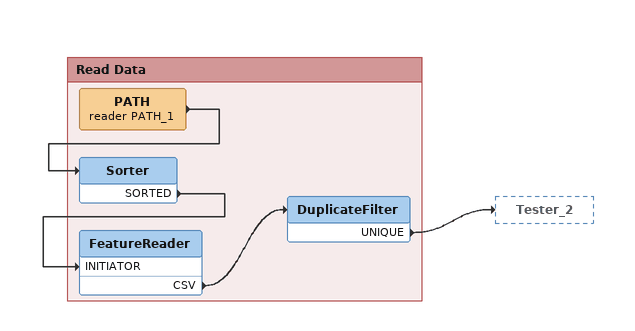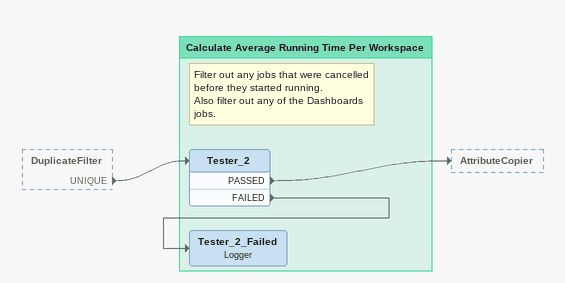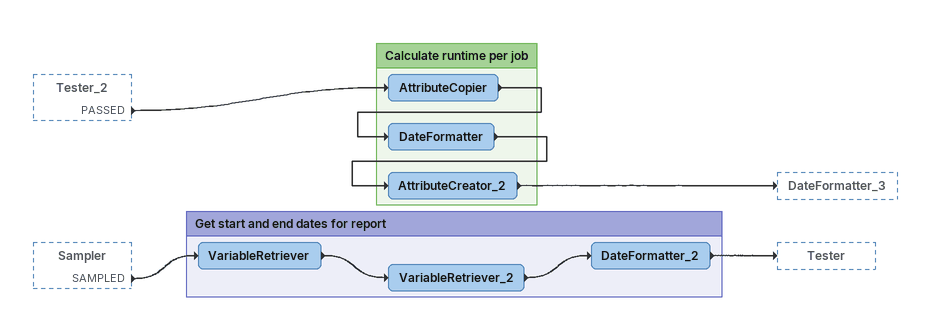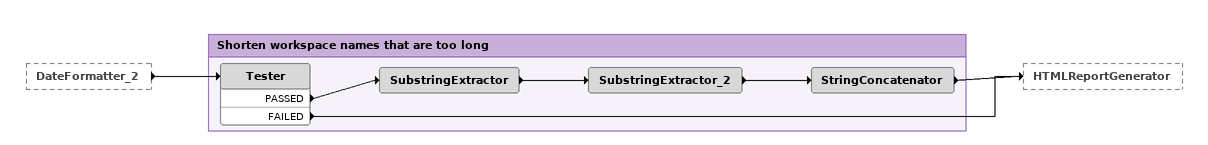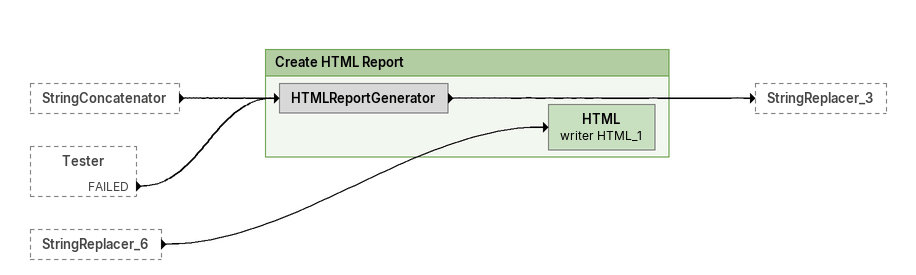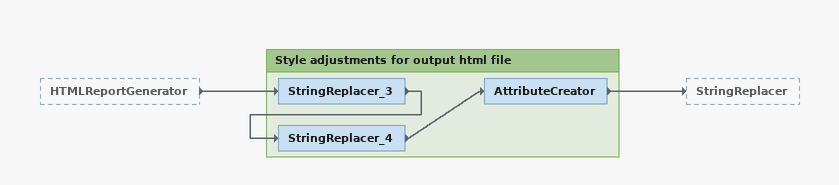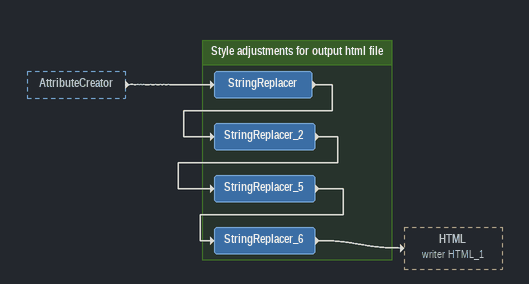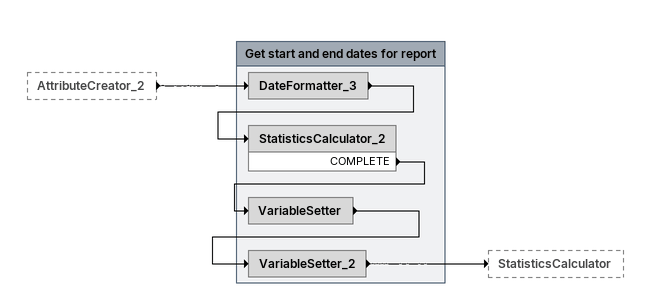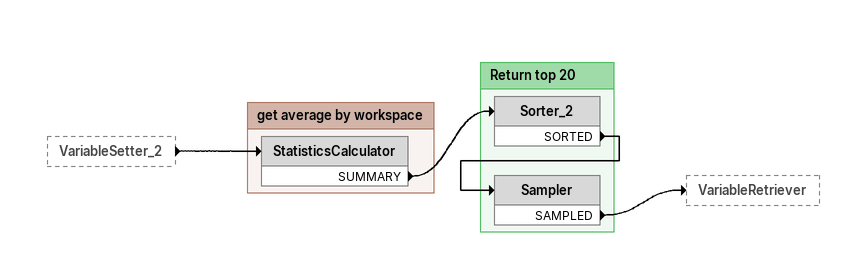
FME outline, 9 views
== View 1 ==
Bookmark: Read Data
PATH (reader PATH_1)
    -> Sorter
Sorter
    SORTED -> FeatureReader [INITIATOR]
FeatureReader
    CSV -> DuplicateFilter
DuplicateFilter
    UNIQUE -> Tester_2

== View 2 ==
DuplicateFilter [outside]
    UNIQUE -> Tester_2

Bookmark: Calculate Average Running Time Per Workspace
Note: Filter out any jobs that were cancelled / before they started running. / Also filter out any of the Dashboards / jobs.
Tester_2
    PASSED -> AttributeCopier
    FAILED -> Tester_2_Failed
Tester_2_Failed: Logger

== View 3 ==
Tester_2 [outside]
    PASSED -> AttributeCopier
Sampler [outside]
    SAMPLED -> VariableRetriever

Bookmark: Calculate runtime per job
AttributeCopier
    -> DateFormatter
DateFormatter
    -> AttributeCreator_2
AttributeCreator_2
    -> DateFormatter_3

Bookmark: Get start and end dates for report
VariableRetriever
    -> VariableRetriever_2
VariableRetriever_2
    -> DateFormatter_2
DateFormatter_2
    -> Tester

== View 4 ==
DateFormatter_2 [outside]
    -> Tester

Bookmark: Shorten workspace names that are too long
Tester
    PASSED -> SubstringExtractor
    FAILED -> HTMLReportGenerator
SubstringExtractor
    -> SubstringExtractor_2
SubstringExtractor_2
    -> StringConcatenator
StringConcatenator
    -> HTMLReportGenerator

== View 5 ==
StringConcatenator [outside]
    -> HTMLReportGenerator
Tester [outside]
    FAILED -> HTMLReportGenerator
StringReplacer_6 [outside]
    -> HTML (writer HTML_1)

Bookmark: Create HTML Report
HTMLReportGenerator
    -> StringReplacer_3
HTML (writer HTML_1)

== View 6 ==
HTMLReportGenerator [outside]
    -> StringReplacer_3

Bookmark: Style adjustments for output html file
StringReplacer_3
    -> StringReplacer_4
StringReplacer_4
    -> AttributeCreator
AttributeCreator
    -> StringReplacer

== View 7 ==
AttributeCreator [outside]
    -> StringReplacer

Bookmark: Style adjustments for output html file
StringReplacer
    -> StringReplacer_2
StringReplacer_2
    -> StringReplacer_5
StringReplacer_5
    -> StringReplacer_6
StringReplacer_6
    -> HTML (writer HTML_1)

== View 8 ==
AttributeCreator_2 [outside]
    -> DateFormatter_3

Bookmark: Get start and end dates for report
DateFormatter_3
    -> StatisticsCalculator_2
StatisticsCalculator_2
    COMPLETE -> VariableSetter
VariableSetter
    -> VariableSetter_2
VariableSetter_2
    -> StatisticsCalculator

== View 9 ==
VariableSetter_2 [outside]
    -> StatisticsCalculator

Bookmark: get average by workspace
StatisticsCalculator
    SUMMARY -> Sorter_2

Bookmark: Return top 20
Sorter_2
    SORTED -> Sampler
Sampler
    SAMPLED -> VariableRetriever
